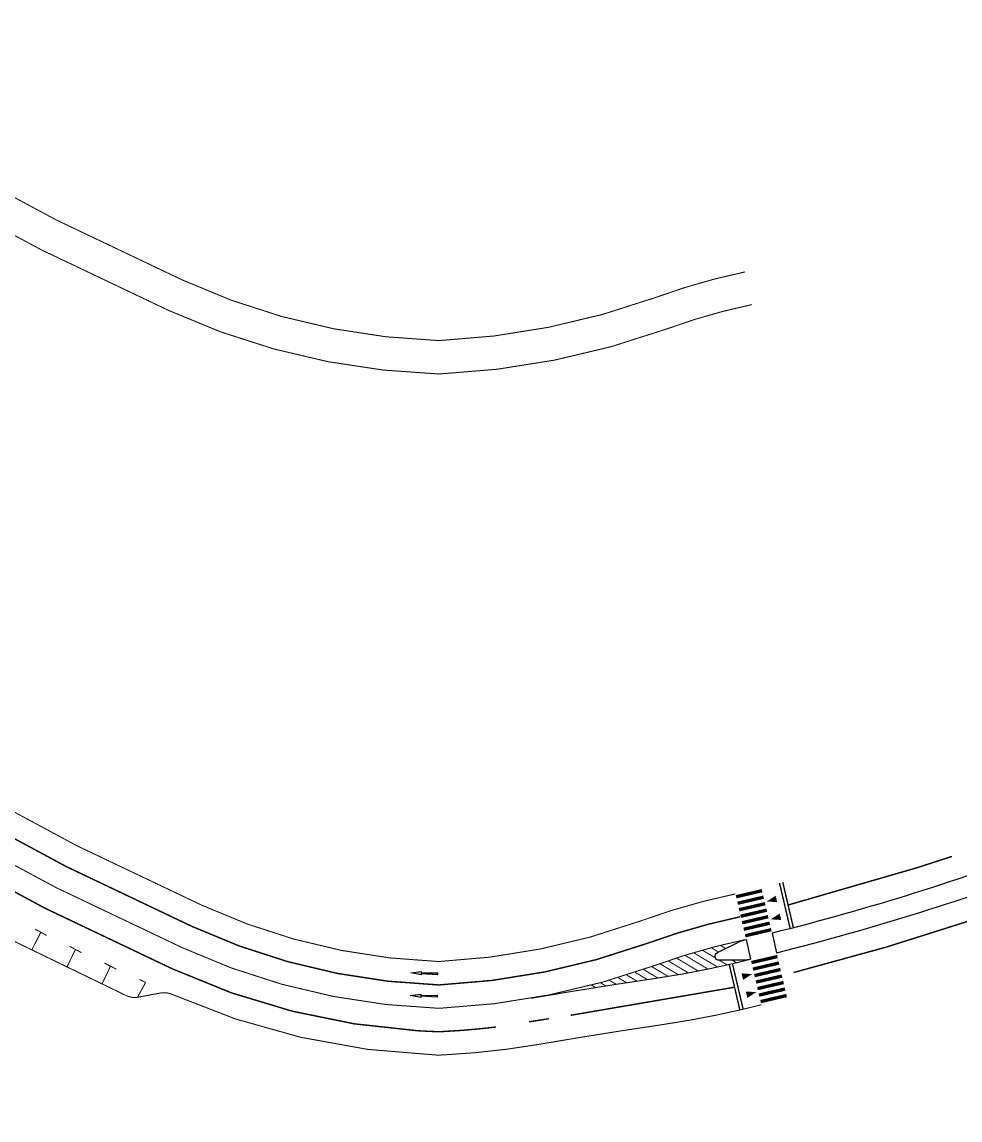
# Model space of a CAD drawing. Extents: x 350769 to 354978, y 6304672 to 6307963.
# Drawn here: x 352388.6 to 352529.1, y 6306966.7 to 6307131.1 of the extents above; entities that cross this region are included whole.
import ezdxf

# ---------------------------------------------------------------- set-up
doc = ezdxf.new("R2010")
doc.units = 0
for name, pattern in [('2_2 mm', [40, 20, -20]), ('3-5', [8, 3, -5]), ('CONTINUOS', [0])]:
    doc.linetypes.add(name, pattern=pattern)
doc.layers.get('0').update_dxf_attribs({"linetype": 'CONTINUOUS'})
for name, color, linetype in [('00_Demarc_Proyectado', 150, 'CONTINUOUS'), ('03_Pav proy_Solera Tipo A', 1, 'CONTINUOUS'), ('GYS_FLECH', 252, 'CONTINUOUS')]:
    doc.layers.add(name, color=color, linetype=linetype)

# ---------------------------------------------------------------- blocks, each defined once
blk = doc.blocks.new('FDIR')
at = {"layer": 'GYS_FLECH'}
blk.add_hatch(color=0, dxfattribs=at).paths.add_polyline_path([(0, 0), (0.25, -1.57), (0.06, -1.57), (0.15, -4.01), (-0.15, -4.01), (-0.06, -1.57), (-0.25, -1.57)])
at = {"layer": 'GYS_FLECH', "color": 0}
blk.add_lwpolyline([(0, 0), (0.25, -1.57), (0.06, -1.57), (0.15, -4.01), (-0.15, -4.01), (-0.06, -1.57), (-0.25, -1.57)], close=True, dxfattribs=at)
blk = doc.blocks.new('*U1267')
at = {"color": 0, "linetype": 'Continuous'}
blk.add_blockref('FDIR', (0, 4.01), dxfattribs=at)

msp = doc.modelspace()

# ---------------------------------------------------------------- hatches: boundary and pattern name
at = {"layer": '00_Demarc_Proyectado'}
h = msp.add_hatch(color=252, dxfattribs=at)
h.dxf.hatch_style = 1
h.paths.add_polyline_path([(352501.472, 6307000.214), (352500.277, 6306999.442), (352501.68, 6306999.344)])
h = msp.add_hatch(color=252, dxfattribs=at)
h.dxf.hatch_style = 1
h.paths.add_polyline_path([(352502.072, 6306997.55), (352500.882, 6306996.77), (352502.286, 6306996.681)])
h = msp.add_hatch(color=252, dxfattribs=at)
h.dxf.hatch_style = 1
h.paths.add_polyline_path([(352496.584, 6306987.71), (352497.774, 6306988.49), (352496.37, 6306988.578)])
h = msp.add_hatch(color=252, dxfattribs=at)
h.dxf.hatch_style = 1
h.paths.add_polyline_path([(352497.216, 6306985.001), (352498.405, 6306985.781), (352497.002, 6306985.869)])

# ---------------------------------------------------------------- linework, layer by layer
at = {"layer": '00_Demarc_Proyectado', "color": 252, "linetype": 'CONTINUOS', "ltscale": 0.25, "const_width": 0.15, "flags": 128}
for points in [[(352496.871, 6307093.683, 0.0365935), (352483.422, 6307089.833, -0.0754019), (352451.066, 6307083.397, -0.1003914), (352412.664, 6307092.471, -0.0372293), (352357.312, 6307122.284, 0.1874093), (352304.787, 6307128.833, 0.1874093)], [(352497.892, 6307088.788, 0.0366279), (352485.134, 6307085.135, -0.075855), (352451.101, 6307078.394, -0.1007864), (352410.599, 6307087.917, -0.0371007), (352354.779, 6307117.969, 0.1867214), (352306.007, 6307123.984, 0.1867214)], [(352496.871, 6306993.683, 0.0365935), (352483.422, 6306989.833, -0.0754019), (352451.066, 6306983.397, -0.1003914), (352412.664, 6306992.471, -0.0372293), (352357.312, 6307022.284, 0.1874093), (352304.787, 6307028.833, 0.1874093)], [(352464.841, 6306984.903, -0.0061762), (352483.676, 6306987.911, 0.0206297), (352494.81, 6306990.037, 0.0051816), (352497.577, 6306990.715)]]:
    msp.add_lwpolyline(points, format="xyb", dxfattribs=at)
at = {"layer": '00_Demarc_Proyectado', "color": 252, "linetype": '3-5', "const_width": 0.21, "flags": 128}
for points in [[(352258.416, 6306997.57, -0.0876954), (352274.072, 6307017.002, -0.0185546), (352278.206, 6307020.349, -0.2861688), (352359.089, 6307025.302, 0.0373186), (352414.11, 6306995.658, 0.1000901), (352451.042, 6306986.9, 0.0750596), (352482.224, 6306993.121, -0.0365705), (352496.156, 6306997.109)], [(352260.58, 6306967.175, -0.0335574), (352262.806, 6306976.264), (352264.323, 6306981.046, -0.1439974), (352282.084, 6307007.777, 0.0170648), (352292.073, 6307017.722, -0.1288389), (352305.688, 6307025.451, -0.1867479), (352355.538, 6307019.264, 0.0371394), (352411.218, 6306989.283, 0.0925902), (352447.803, 6306980.048, 0.0069443), (352450.654, 6306979.909, 0.0207608), (352451.497, 6306979.914, 0.0179497), (352459.615, 6306980.598, 0.0179497)]]:
    msp.add_lwpolyline(points, format="xyb", dxfattribs=at)
at = {"layer": '00_Demarc_Proyectado', "color": 252, "linetype": '3-5', "flags": 128}
msp.add_lwpolyline([(352504.144, 6306988.758, 0.21, 0.21, 0.0286042), (352545.351, 6307001.781, 0.21, 0.21, -0.0117582), (352560.748, 6307007.226, 0.21, 0.21, -0.0159455), (352581.934, 6307013.424, 0.21, 0.21, 0), (352585.8, 6307014.403, 0.21, 0.21, 0), (352587.564, 6307014.881, 0.21, 0.21, -0.0313048), (352616.784, 6307021.279, 0.21, 0.21, 0), (352641.103, 6307024.713, 0.21, 0.21, 0), (352686.919, 6307031.182, 0, 0, 0)], format="xyseb", dxfattribs=at)
at = {"layer": '00_Demarc_Proyectado', "color": 252, "const_width": 0.21, "flags": 128}
for points in [[(352503.325, 6306998.872), (352522.644, 6307004.459), (352527.86, 6307006.148)], [(352495.312, 6306986.56), (352470.762, 6306982.353)]]:
    msp.add_lwpolyline(points, dxfattribs=at)
at = {"layer": '00_Demarc_Proyectado', "color": 252, "linetype": 'CONTINUOS', "ltscale": 0.25, "flags": 128}
for points, const_width in [([(352495.544, 6307000.11), (352499.439, 6307001.018)], 0.5), ([(352495.771, 6306999.136), (352499.666, 6307000.045)], 0.5), ([(352495.998, 6306998.162), (352499.894, 6306999.071)], 0.5), ([(352496.225, 6306997.188), (352500.121, 6306998.097)], 0.5), ([(352496.452, 6306996.214), (352500.348, 6306997.123)], 0.5), ([(352496.68, 6306995.241), (352500.575, 6306996.149)], 0.5), ([(352391.459, 6306994.792), (352390.109, 6306992.113)], 0.15), ([(352390.578, 6306995.265), (352392.34, 6306994.318)], 0.15), ([(352496.907, 6306994.267), (352500.802, 6306995.175)], 0.5), ([(352493.177, 6306992.836), (352493.98, 6306992.356)], 0.15), ([(352396.656, 6306992.216), (352395.342, 6306989.519)], 0.15), ([(352395.775, 6306992.689), (352397.537, 6306991.742)], 0.15), ([(352487.871, 6306991.344), (352491.342, 6306989.273)], 0.15), ([(352489.163, 6306991.738), (352492.781, 6306989.578)], 0.15), ([(352490.477, 6306992.118), (352492.457, 6306990.937)], 0.15), ([(352491.815, 6306992.484), (352492.916, 6306991.827)], 0.15), ([(352497.84, 6306990.248), (352501.736, 6306991.157)], 0.5), ([(352401.887, 6306989.711), (352400.609, 6306986.996)], 0.15), ([(352400.995, 6306990.163), (352402.779, 6306989.258)], 0.15), ([(352482.908, 6306989.648), (352485.377, 6306988.175)], 0.15), ([(352484.123, 6306990.087), (352486.901, 6306988.43)], 0.15), ([(352485.352, 6306990.519), (352488.403, 6306988.698)], 0.15), ([(352486.601, 6306990.938), (352489.883, 6306988.979)], 0.15), ([(352493.026, 6306990.597), (352494.2, 6306989.896)], 0.15), ([(352494.973, 6306990.599), (352495.601, 6306990.225)], 0.15), ([(352498.068, 6306989.274), (352501.963, 6306990.183)], 0.5), ([(352477.876, 6306987.993), (352479.151, 6306987.232)], 0.15), ([(352479.161, 6306988.391), (352480.706, 6306987.469)], 0.15), ([(352480.428, 6306988.799), (352482.265, 6306987.703)], 0.15), ([(352481.677, 6306989.219), (352483.829, 6306987.934)], 0.15), ([(352498.295, 6306988.3), (352502.19, 6306989.209)], 0.5), ([(352498.522, 6306987.326), (352502.417, 6306988.235)], 0.5), ([(352407.151, 6306987.276), (352405.944, 6306985.054)], 0.15), ([(352406.249, 6306987.708), (352407.151, 6306987.276)], 0.15), ([(352473.901, 6306986.872), (352474.512, 6306986.507)], 0.15), ([(352475.246, 6306987.233), (352476.054, 6306986.751)], 0.15), ([(352476.571, 6306987.607), (352477.601, 6306986.993)], 0.15), ([(352498.749, 6306986.353), (352502.644, 6306987.261)], 0.5), ([(352498.976, 6306985.379), (352502.872, 6306986.287)], 0.5), ([(352499.203, 6306984.405), (352503.099, 6306985.313)], 0.5)]:
    msp.add_lwpolyline(points, dxfattribs=dict(at, const_width=const_width))
at = {"layer": '00_Demarc_Proyectado', "color": 252, "linetype": '2_2 mm', "ltscale": 0.03, "const_width": 0.21, "flags": 128}
for points in [[(352503.636, 6306995.337), (352502.046, 6307002.156)], [(352504.12, 6306995.462), (352502.53, 6307002.281)], [(352494.517, 6306989.969), (352496.107, 6306983.152)], [(352495.004, 6306990.083), (352496.594, 6306983.266)]]:
    msp.add_lwpolyline(points, dxfattribs=at)
at = {"layer": '00_Demarc_Proyectado', "color": 252, "const_width": 0.1}
for points in [[(352501.472, 6307000.214), (352500.277, 6306999.442), (352501.68, 6306999.344)], [(352502.072, 6306997.55), (352500.882, 6306996.77), (352502.286, 6306996.681)], [(352496.584, 6306987.71), (352497.774, 6306988.49), (352496.37, 6306988.578)], [(352497.216, 6306985.001), (352498.405, 6306985.781), (352497.002, 6306985.869)]]:
    msp.add_lwpolyline(points, dxfattribs=at)
at = {"layer": '00_Demarc_Proyectado', "color": 252, "linetype": '3-5', "const_width": 0.21, "flags": 128}
msp.add_lwpolyline([(352467.518, 6306981.842), (352464.554, 6306981.376)], dxfattribs=at)
at = {"layer": '03_Pav proy_Solera Tipo A', "linetype": 'CONTINUOS', "ltscale": 0.1}
for points, format in [([(352495.441, 6307000.535, 0.15, 0.15, 0.0365483), (352481.026, 6306996.41, 0.15, 0.15, -0.0746941), (352451.018, 6306990.403, 0.15, 0.15, -0.0997658), (352415.556, 6306998.845, 0.15, 0.15, -0.0374076), (352360.868, 6307028.318, 0.15, 0.15, 0.2867502), (352276.141, 6307023.176, 0.15, 0.15, 0.0186996), (352271.771, 6307019.639, 0.15, 0.15, 0.1378571), (352249.502, 6306985.584, 0.15, 0.15, 0.0921752), (352247.19, 6306966.744, 0, 0, 0)], "xyseb"), ([(352304.137, 6307021.405, 0.15, 0.15, -0.1898174), (352352.368, 6307016.968, 0.15, 0.15, -0.177147), (352353.778, 6307015.465, 0.15, 0.15, 0), (352355.026, 6307012.534, 0.15, 0.15, 0.1490817), (352356.151, 6307011.194, 0.15, 0.15, 0), (352356.615, 6307010.905, 0.15, 0.15, 0.0312792), (352404.264, 6306985.297, 0.15, 0.15, 0.1549219), (352406.065, 6306985.074, 0.15, 0.15, 0), (352409.365, 6306985.688, 0.15, 0.15, -0.1516099), (352411.131, 6306985.481, 0.15, 0.15, 0.0960011), (352450.53, 6306976.411, 0.15, 0.15, 0.0207608), (352451.664, 6306976.418, 0.15, 0.15, 0.0309222), (352466.034, 6306978.005, 0.15, 0.15, -0.0061765), (352484.7, 6306980.987, 0.15, 0.15, 0.0206381), (352496.406, 6306983.221, 0.15, 0.15, 0.0051816), (352499.313, 6306983.934, 0, 0, 0)], "xyseb"), ([(352586.138, 6307021.191), (352584.218, 6307020.709), (352580.34, 6307019.727, 0.0276964), (352543.048, 6307007.86, -0.029736), (352500.921, 6306994.649)], "xyb"), ([(352500.921, 6306994.649), (352501.603, 6306991.727, 0.0297607), (352544.107, 6307005.053, -0.027663), (352581.066, 6307016.815), (352584.944, 6307017.797), (352586.857, 6307018.278, -0.0028709), (352587.502, 6307018.438), (352591.137, 6307020.263, 0.7942634)], "xyb")]:
    msp.add_lwpolyline(points, format=format, dxfattribs=at)
msp.add_lwpolyline([(352497.719, 6306990.769, -0.0026133), (352497.02, 6306990.601), (352492.998, 6306990.597, -0.7984095), (352492.737, 6306991.738), (352496.311, 6306993.516, 0.0026263), (352497.037, 6306993.691)], format="xyb", close=True, dxfattribs=at)

# ---------------------------------------------------------------- block references
at = {"layer": '00_Demarc_Proyectado', "color": 252, "rotation": 88.242558242723}
for p in [(352450.852, 6306988.573), (352450.777, 6306985.207)]:
    msp.add_blockref('*U1267', p, dxfattribs=at)

doc.saveas('drawing.dxf')
